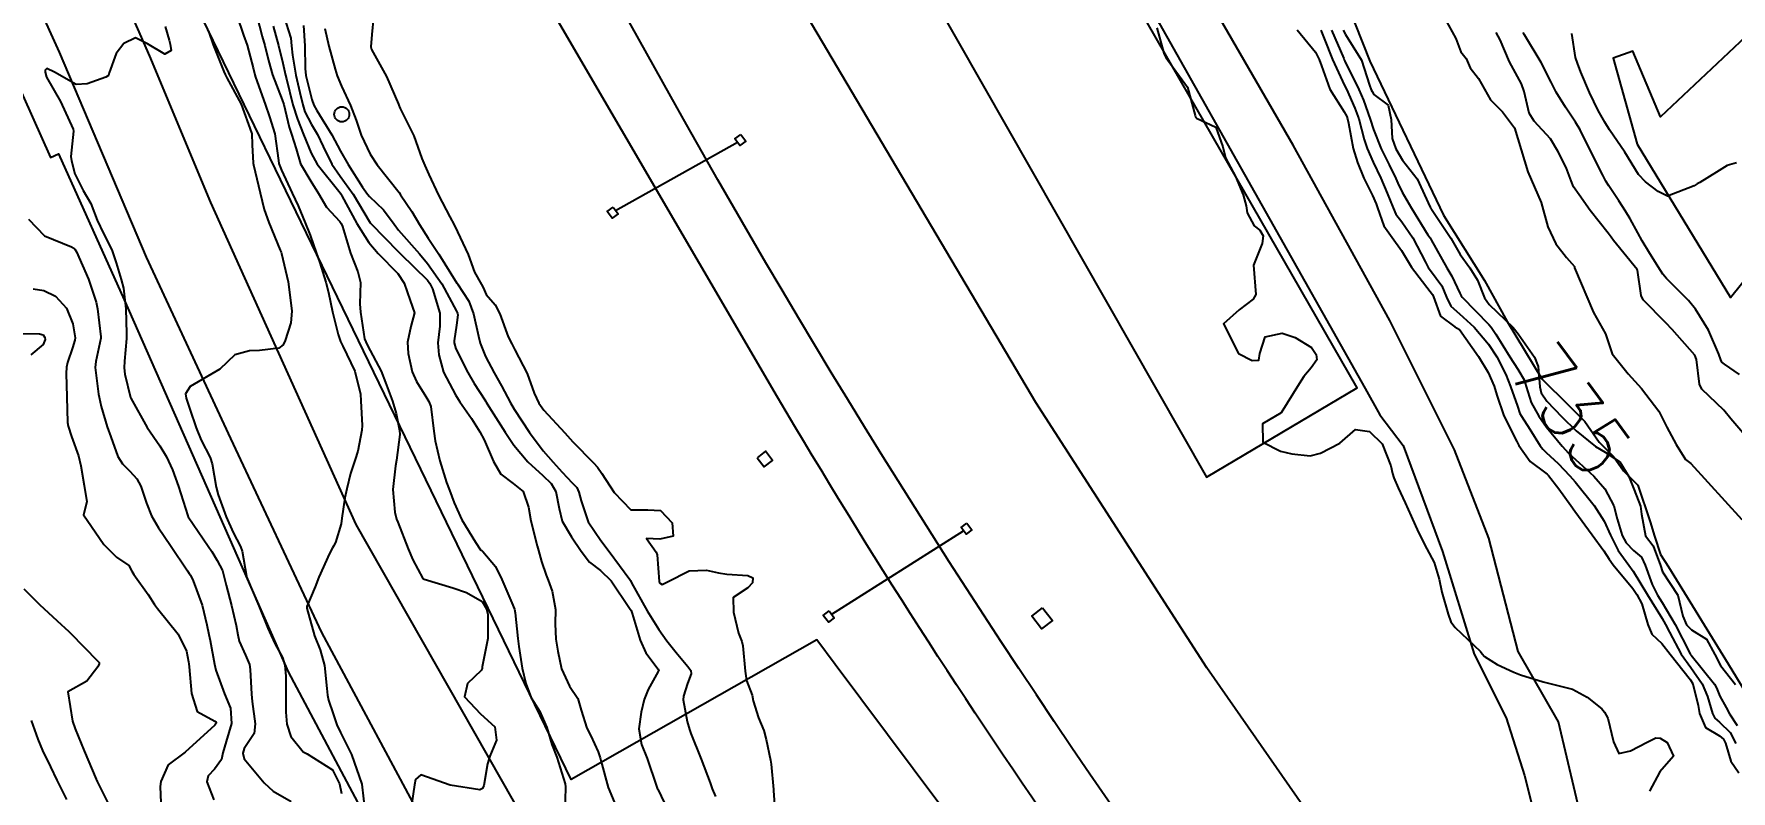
# Model space of a CAD drawing. Header units: metres. Extents: x 318500 to 325275, y 7408834 to 7428799.
# Drawn here: x 320540.8 to 320655.9, y 7409992.7 to 7410044 of the extents above; entities that cross this region are included whole.
import ezdxf
from ezdxf.enums import TextEntityAlignment as Align

# ---------------------------------------------------------------- set-up
doc = ezdxf.new("R2010")
doc.units = ezdxf.units.M
doc.header["$MEASUREMENT"] = 0
for name, color, linetype in [('Area Verde e de Lazer', 93, 'Continuous'), ('Armário', 45, 'Continuous'), ('Cotas', 45, 'Continuous'), ('Curvas de Nivel 1m', 11, 'Continuous'), ('Curvas de Nivel 5m', 15, 'Continuous'), ('Divisas', 45, 'Continuous'), ('Edificações', 30, 'Continuous'), ('Hidrografia', 140, 'Continuous'), ('Linha Férrea', 20, 'Continuous'), ('Postes', 20, 'Continuous'), ('Pórticos', 45, 'Continuous'), ('Vias Primárias', 230, 'Continuous'), ('Vias Secundárias', 230, 'Continuous')]:
    doc.layers.add(name, color=color, linetype=linetype)
doc.styles.add('Style-STANDARD', font='STANDARD.shx')

msp = doc.modelspace()

# ---------------------------------------------------------------- linework, layer by layer
at = {"layer": 'Area Verde e de Lazer'}
msp.add_lwpolyline([(320608.74, 7410057.94), (320598.34, 7410052.55), (320620.33, 7410013.95), (320630.53, 7410020.02)], close=True, dxfattribs=at)
at = {"layer": 'Armário'}
for points in [[(320589.85, 7410015.27), (320590.32, 7410014.66), (320590.89, 7410015.09), (320590.41, 7410015.71)], [(320609.21, 7410005.09), (320609.87, 7410004.23), (320609.13, 7410003.66), (320608.47, 7410004.52)]]:
    msp.add_lwpolyline(points, close=True, dxfattribs=at)
at = {"layer": 'Curvas de Nivel 1m', "flags": 128}
for points, elevation in [([(320554.58, 7410045.26), (320555.03, 7410043.94), (320555.27, 7410043.25), (320555.69, 7410041.71), (320555.79, 7410041.25), (320555.84, 7410041.08), (320556.5, 7410039.24), (320556.79, 7410038.39), (320557.15, 7410037.23), (320557.4, 7410035.43), (320557.43, 7410035.22), (320557.59, 7410034.78), (320558.33, 7410033.21), (320558.72, 7410032.36), (320559.2, 7410031.2), (320559.54, 7410030.36), (320559.96, 7410029.18), (320560.2, 7410028.49), (320560.61, 7410027.17), (320560.78, 7410026.47), (320561.06, 7410025.17), (320561.45, 7410023.62), (320561.6, 7410023.16), (320561.76, 7410022.83), (320562.58, 7410021.15), (320562.95, 7410019.58), (320562.99, 7410019.14), (320563.06, 7410017.45), (320563.04, 7410017.14), (320562.78, 7410015.71), (320562.6, 7410015.15), (320562.27, 7410014.2), (320562.02, 7410013.15), (320561.9, 7410012.56), (320561.7, 7410011.16), (320561.65, 7410010.78), (320561.26, 7410009.53), (320561.13, 7410009.28), (320561.06, 7410009.16), (320560.86, 7410008.78), (320560.13, 7410007.18), (320559.89, 7410006.51), (320559.32, 7410005.19), (320559.31, 7410005.07), (320559.83, 7410003.18), (320560.23, 7410002.24), (320560.52, 7410001.17), (320560.68, 7409999.61), (320560.71, 7409999.17), (320560.78, 7409998.83), (320561.1, 7409997.9), (320561.36, 7409997.16), (320561.61, 7409996.63), (320562.34, 7409995.15), (320563.04, 7409993.14), (320563.28, 7409991.14)], 746), ([(320549.72, 7410044.52), (320549.98, 7410043.59), (320550.06, 7410043.32), (320550.13, 7410042.9), (320549.7, 7410042.63), (320548.51, 7410043.34), (320547.71, 7410043.75), (320546.92, 7410043.36), (320546.39, 7410042.68), (320545.91, 7410041.38), (320545.86, 7410041.2), (320545.68, 7410041.08), (320544.43, 7410040.64), (320543.67, 7410040.59), (320542.2, 7410041.42), (320541.68, 7410041.68), (320541.57, 7410041.55), (320541.57, 7410041.43), (320541.67, 7410041.08), (320542.62, 7410039.42), (320543.48, 7410037.56), (320543.49, 7410037.41), (320543.32, 7410035.7), (320543.35, 7410035.41), (320543.59, 7410034.52), (320544.16, 7410033.4), (320544.68, 7410032.51), (320545.1, 7410031.39), (320545.54, 7410030.47), (320546.1, 7410029.37), (320546.39, 7410028.48), (320546.74, 7410027.36), (320546.89, 7410026.76), (320547.05, 7410025.36), (320547.1, 7410023.7), (320547.09, 7410023.36), (320546.96, 7410021.81), (320546.93, 7410021.36), (320546.97, 7410020.93), (320547.37, 7410019.35), (320547.39, 7410019.3), (320548.49, 7410017.33), (320549.34, 7410016.07), (320549.8, 7410015.32), (320550.2, 7410014.44), (320550.62, 7410013.31), (320551.24, 7410011.34), (320551.26, 7410011.3), (320551.28, 7410011.26), (320552.62, 7410009.28), (320552.87, 7410008.9), (320553.24, 7410008.31), (320553.59, 7410007.62), (320553.69, 7410007.26), (320553.85, 7410006.63), (320554.21, 7410005.25), (320554.53, 7410003.9), (320554.63, 7410003.25), (320554.74, 7410002.82), (320555.16, 7410001.87), (320555.42, 7410001.24), (320555.48, 7410000.9), (320555.56, 7409999.24), (320555.61, 7409998.74), (320555.82, 7409997.23), (320555.75, 7409996.57), (320555.07, 7409995.54), (320554.99, 7409995.24), (320555.06, 7409994.84), (320556.42, 7409993.23), (320557.03, 7409992.66), (320558.26, 7409991.96)], 748), ([(320552.64, 7410044.21), (320552.96, 7410043.28), (320553.68, 7410041.47), (320553.78, 7410041.27), (320553.9, 7410041.04), (320554.87, 7410039.26), (320555.57, 7410037.31), (320555.58, 7410037.25), (320555.62, 7410036.5), (320555.69, 7410035.25), (320555.7, 7410035.14), (320556.15, 7410033.24), (320556.43, 7410032.11), (320556.74, 7410031.23), (320557.52, 7410029.34), (320557.57, 7410029.22), (320557.61, 7410029.13), (320558.05, 7410027.21), (320558.22, 7410025.95), (320558.3, 7410025.21), (320558.24, 7410024.43), (320557.84, 7410023.21), (320557.72, 7410022.93), (320557.43, 7410022.71), (320556.11, 7410022.55), (320555.43, 7410022.53), (320554.44, 7410022.24), (320553.41, 7410021.27), (320551.4, 7410020.09), (320551.1, 7410019.6), (320551.13, 7410019.3), (320551.38, 7410018.56), (320551.82, 7410017.29), (320552.16, 7410016.47), (320552.77, 7410015.28), (320552.91, 7410014.86), (320553.18, 7410013.27), (320553.3, 7410012.76), (320553.84, 7410011.26), (320554.32, 7410010.2), (320554.83, 7410009.25), (320554.94, 7410008.94), (320555.22, 7410007.24), (320555.23, 7410007.19), (320556.06, 7410005.23), (320556.68, 7410003.72), (320556.9, 7410003.22), (320557.16, 7410002.67), (320557.66, 7410001.71), (320557.82, 7410001.21), (320557.9, 7410000.45), (320557.89, 7409999.21), (320557.9, 7409998.01), (320557.97, 7409997.21), (320558.23, 7409996.36), (320559.07, 7409995.32), (320559.15, 7409995.27), (320559.35, 7409995.19), (320561.05, 7409994.1), (320561.53, 7409993.16), (320561.68, 7409992.5)], 747), ([(320557.03, 7410044.54), (320557.39, 7410043.22), (320557.69, 7410042.04), (320557.88, 7410041.22), (320557.94, 7410040.96), (320558.38, 7410039.21), (320558.68, 7410038.24), (320559.1, 7410037.2), (320559.61, 7410035.92), (320560.01, 7410035.19), (320561.57, 7410033.23), (320561.63, 7410033.16), (320561.7, 7410033.03), (320562.7, 7410031.15), (320563.53, 7410029.86), (320564.15, 7410029.13), (320565.5, 7410027.76), (320565.92, 7410027.1), (320566.32, 7410025.93), (320566.63, 7410025.09), (320566.38, 7410024.17), (320566.15, 7410023.1), (320566.2, 7410022.33), (320566.46, 7410021.09), (320566.75, 7410020.44), (320567.39, 7410019.42), (320567.59, 7410019.08), (320567.72, 7410018.74), (320567.93, 7410017.07), (320568.02, 7410016.41), (320568.33, 7410015.07), (320568.8, 7410013.58), (320568.99, 7410013.06), (320569.3, 7410012.21), (320569.84, 7410011.05), (320570.75, 7410009.54), (320571.1, 7410009.03), (320571.18, 7410008.97), (320571.25, 7410008.92), (320572.12, 7410007.9), (320572.53, 7410007.01), (320573.21, 7410005.43), (320573.4, 7410005), (320573.45, 7410004.74), (320573.63, 7410003), (320573.69, 7410002.47), (320573.91, 7410000.99), (320574.16, 7409999.96), (320574.54, 7409998.99), (320575.11, 7409998.05), (320575.59, 7409996.97), (320575.94, 7409995.83), (320576.26, 7409994.96), (320576.84, 7409993.16), (320576.86, 7409992.95), (320576.82, 7409991.15)], 744), ([(320557.77, 7410045.22), (320558.23, 7410043.73), (320558.29, 7410043.21), (320558.34, 7410042.57), (320558.57, 7410041.21), (320558.84, 7410040.03), (320559.04, 7410039.2), (320559.19, 7410038.74), (320559.64, 7410037.88), (320560.04, 7410037.19), (320560.42, 7410036.38), (320561.02, 7410035.18), (320561.59, 7410034.36), (320562.46, 7410033.15), (320563.55, 7410031.32), (320563.62, 7410031.21), (320563.69, 7410031.14), (320565.52, 7410029.25), (320565.66, 7410029.11), (320567.49, 7410027.31), (320567.67, 7410027.08), (320567.85, 7410026.72), (320568.34, 7410025.07), (320568.33, 7410024.2), (320568.2, 7410023.07), (320568.26, 7410022.24), (320568.59, 7410021.07), (320569.39, 7410019.53), (320569.58, 7410019.24), (320569.7, 7410019.06), (320570.49, 7410017.93), (320571.06, 7410017.03), (320571.35, 7410016.48), (320571.98, 7410015.02), (320572.47, 7410014.16), (320573.32, 7410013.52), (320573.98, 7410012.99), (320574.36, 7410011.92), (320574.51, 7410010.99), (320574.94, 7410009.29), (320575.03, 7410008.98), (320575.24, 7410008.23), (320575.55, 7410007.3), (320575.68, 7410006.97), (320575.96, 7410006.23), (320576.19, 7410004.97), (320576.15, 7410004), (320576.2, 7410002.96), (320576.34, 7410002.14), (320576.59, 7410000.96), (320577.13, 7409999.78), (320577.69, 7409998.94), (320577.91, 7409998.14), (320578.31, 7409996.93), (320578.57, 7409996.41), (320579.07, 7409995.32), (320579.22, 7409994.92), (320579.26, 7409994.73), (320579.76, 7409992.91), (320580.26, 7409991.66)], 743), ([(320559.1, 7410044.58), (320559.19, 7410043.2), (320559.2, 7410041.68), (320559.26, 7410041.2), (320559.66, 7410039.57), (320559.79, 7410039.19), (320560, 7410038.83), (320561.01, 7410037.18), (320561.61, 7410036.07), (320562.12, 7410035.16), (320563.1, 7410033.62), (320563.44, 7410033.14), (320563.57, 7410032.98), (320564.51, 7410032.08), (320565.23, 7410031.11), (320565.54, 7410030.7), (320566.95, 7410029.09), (320567.51, 7410028.44), (320568.48, 7410027.07), (320569.47, 7410025.22), (320569.52, 7410025.11), (320569.54, 7410025.06), (320569.55, 7410024.97), (320569.46, 7410024.25), (320569.31, 7410023.19), (320569.31, 7410023.06), (320569.43, 7410022.66), (320570.23, 7410021.05), (320570.67, 7410020.31), (320571.39, 7410019.19), (320571.45, 7410019.09), (320571.49, 7410019.03), (320571.67, 7410018.74), (320572.77, 7410017.01), (320573.35, 7410016.13), (320574.3, 7410014.99), (320575.32, 7410014.07), (320575.88, 7410013.53), (320576.21, 7410012.97), (320576.43, 7410011.82), (320576.64, 7410010.96), (320577.26, 7410009.9), (320577.91, 7410008.94), (320578.49, 7410008.18), (320579.24, 7410007.63), (320579.95, 7410006.91), (320581.2, 7410005.06), (320581.3, 7410004.9), (320581.39, 7410004.71), (320581.93, 7410002.89), (320582.31, 7410002.03), (320583.15, 7410000.92), (320583.17, 7410000.89), (320583.18, 7410000.87), (320583.18, 7410000.84), (320583.15, 7410000.78), (320582.47, 7409999.54), (320582.2, 7409998.88), (320581.98, 7409998.02), (320581.83, 7409996.89), (320582.02, 7409995.82), (320582.4, 7409994.88), (320583.04, 7409993), (320583.08, 7409992.87), (320583.11, 7409992.79), (320584.04, 7409990.85)], 742), ([(320560.53, 7410044.38), (320560.81, 7410043.18), (320561.23, 7410041.63), (320561.37, 7410041.17), (320561.67, 7410040.48), (320562.29, 7410039.16), (320562.66, 7410038.17), (320563.01, 7410037.15), (320563.61, 7410035.87), (320564.09, 7410035.13), (320565.57, 7410033.25), (320565.68, 7410033.11), (320566.43, 7410031.97), (320566.95, 7410031.09), (320567.54, 7410030.17), (320568.27, 7410029.07), (320569.49, 7410027.11), (320569.53, 7410027.06), (320570.31, 7410025.88), (320570.63, 7410025.04), (320570.96, 7410023.52), (320571.07, 7410023.04), (320571.43, 7410022.14), (320572.03, 7410021.02), (320572.52, 7410020.14), (320573.14, 7410019), (320573.38, 7410018.56), (320574.41, 7410016.99), (320575.34, 7410015.74), (320576.02, 7410014.97), (320576.64, 7410014.28), (320577.32, 7410013.56), (320577.62, 7410013.25), (320577.77, 7410012.94), (320577.91, 7410012.34), (320578.4, 7410010.93), (320579.26, 7410009.65), (320579.83, 7410008.91), (320581.23, 7410007.01), (320581.27, 7410006.94), (320581.29, 7410006.9), (320581.34, 7410006.79), (320582.4, 7410004.88), (320583.18, 7410003.62), (320583.73, 7410002.86), (320584.36, 7410002.05), (320585.15, 7410001.1), (320585.35, 7410000.84), (320585.38, 7410000.61), (320585.14, 7409999.95), (320584.86, 7409999.11), (320584.83, 7409998.84), (320585.1, 7409997.38), (320585.26, 7409996.84), (320585.36, 7409996.56), (320586.06, 7409994.83), (320586.66, 7409993.21), (320586.81, 7409992.82), (320587.03, 7409992.29)], 741), ([(320616.95, 7410044.43), (320617.43, 7410042.71), (320617.56, 7410042.42), (320617.71, 7410042.23), (320619.04, 7410040.4), (320619.56, 7410038.48), (320619.58, 7410038.39), (320619.6, 7410038.34), (320619.65, 7410038.29), (320620.96, 7410037.69), (320621.44, 7410036.36), (320621.62, 7410035.61), (320622.29, 7410034.35), (320622.82, 7410033.11), (320623.01, 7410032.35), (320623.09, 7410031.87), (320623.56, 7410031), (320623.93, 7410030.71), (320624.16, 7410030.33), (320624.09, 7410029.79), (320623.52, 7410028.34), (320623.66, 7410026.34), (320623.49, 7410026.02), (320622.54, 7410025.29), (320621.47, 7410024.36), (320622.49, 7410022.35), (320623.43, 7410021.86), (320623.88, 7410021.89), (320623.95, 7410022.33), (320624.31, 7410023.48), (320625.46, 7410023.71), (320626.33, 7410023.42), (320627.45, 7410022.75), (320627.76, 7410022.28), (320627.8, 7410021.91), (320627.43, 7410021.37), (320626.93, 7410020.77), (320626.61, 7410020.29), (320625.39, 7410018.31), (320624.13, 7410017.58), (320624.14, 7410016.33), (320625.35, 7410015.72), (320626.11, 7410015.54), (320627.35, 7410015.41), (320628.05, 7410015.57), (320629.36, 7410016.26), (320630.42, 7410017.19), (320631.37, 7410017.04), (320632.23, 7410016.22), (320632.83, 7410014.72), (320632.94, 7410014.21), (320633.03, 7410013.9), (320633.32, 7410013.22), (320633.8, 7410012.2), (320634.19, 7410011.3), (320634.7, 7410010.19), (320635.26, 7410009.1), (320635.75, 7410008.17), (320636.1, 7410007.03), (320636.28, 7410006.16), (320636.71, 7410004.66), (320636.88, 7410004.15), (320637.19, 7410003.75), (320638.9, 7410002.12), (320639.02, 7410001.97), (320639.17, 7410001.79), (320640.03, 7410001.24), (320641.16, 7410000.72), (320641.61, 7410000.54), (320643.15, 7410000.07), (320645.14, 7409999.57), (320646.14, 7409999.03), (320647.12, 7409998.25), (320647.31, 7409998.02), (320647.53, 7409997.6), (320647.93, 7409996.01), (320648.29, 7409995.21), (320649.08, 7409995.39), (320650.2, 7409995.97), (320650.79, 7409996.27), (320651.09, 7409996.26), (320651.57, 7409995.96), (320652, 7409995.03), (320651.07, 7409993.96), (320650.37, 7409992.65)], 739), ([(320626.47, 7410044.3), (320627.72, 7410042.78), (320627.97, 7410042.28), (320628.12, 7410041.86), (320628.69, 7410040.27), (320629.66, 7410038.72), (320629.83, 7410038.42), (320629.89, 7410038.26), (320629.95, 7410037.96), (320630.27, 7410036.25), (320630.57, 7410035.29), (320630.99, 7410034.24), (320631.58, 7410033.05), (320631.83, 7410032.48), (320631.91, 7410032.22), (320632.35, 7410031), (320632.91, 7410030.21), (320633.54, 7410029.33), (320634.22, 7410028.19), (320635.5, 7410026.54), (320635.65, 7410026.34), (320635.71, 7410026.18), (320636.18, 7410024.87), (320637.16, 7410024.15), (320637.47, 7410023.97), (320638.77, 7410022.13), (320639.42, 7410021.04), (320639.82, 7410020.12), (320640, 7410019.52), (320640.48, 7410018.11), (320641.36, 7410016.36), (320641.5, 7410016.1), (320642.27, 7410015.01), (320643.34, 7410014.23), (320643.43, 7410014.16), (320643.52, 7410014.07), (320644.22, 7410013.16), (320645.03, 7410012.04), (320645.3, 7410011.64), (320646.47, 7410010.03), (320647.27, 7410008.96), (320647.63, 7410008.38), (320647.89, 7410008.01), (320649.24, 7410006.39), (320649.51, 7410005.99), (320649.84, 7410005.36), (320650.25, 7410003.97), (320650.53, 7410003.31), (320651.19, 7410002.66), (320651.77, 7410001.95), (320653.15, 7410000.21), (320653.31, 7409999.94), (320653.66, 7409998.47), (320653.76, 7409997.93), (320654.16, 7409996.98), (320655.1, 7409996.41), (320655.38, 7409996.19), (320655.51, 7409995.9), (320655.88, 7409994.69), (320656.42, 7409993.89)], 738), ([(320628.07, 7410044.28), (320628.3, 7410043.7), (320628.87, 7410042.27), (320629.68, 7410040.52), (320629.81, 7410040.26), (320630.39, 7410038.97), (320630.65, 7410038.25), (320631.02, 7410036.85), (320631.21, 7410036.24), (320631.62, 7410035.32), (320632.15, 7410034.22), (320632.58, 7410033.21), (320632.97, 7410032.21), (320633.17, 7410031.8), (320633.57, 7410031.28), (320634.31, 7410030.19), (320635.17, 7410028.54), (320635.36, 7410028.18), (320635.52, 7410027.96), (320636.27, 7410026.94), (320636.59, 7410026.16), (320636.88, 7410025.55), (320637.48, 7410025.02), (320638.48, 7410024.13), (320639.45, 7410022.97), (320640.02, 7410022.11), (320640.61, 7410020.92), (320640.93, 7410020.1), (320641.4, 7410018.77), (320641.58, 7410018.28), (320641.68, 7410018.1), (320642.25, 7410017.21), (320642.94, 7410016.08), (320643.12, 7410015.84), (320643.36, 7410015.62), (320644.16, 7410014.87), (320644.97, 7410014.05), (320645.33, 7410013.63), (320646.62, 7410012.03), (320647.29, 7410010.96), (320647.72, 7410010.01), (320648.23, 7410008.97), (320648.95, 7410007.99), (320649.25, 7410007.58), (320650.22, 7410005.98), (320651.21, 7410004.37), (320651.45, 7410003.96), (320651.71, 7410003.44), (320652.5, 7410001.95), (320653.17, 7410001.04), (320653.94, 7409999.93), (320654.3, 7409999.08), (320654.64, 7409997.92), (320654.8, 7409997.6), (320655.11, 7409997.34), (320655.83, 7409996.63), (320656.22, 7409995.89)], 737), ([(320628.81, 7410044.27), (320629.63, 7410042.34), (320629.66, 7410042.26), (320629.71, 7410042.16), (320630.65, 7410040.25), (320630.96, 7410039.53), (320631.42, 7410038.23), (320631.65, 7410037.54), (320632.17, 7410036.22), (320632.7, 7410035.13), (320633.16, 7410034.21), (320633.3, 7410033.9), (320633.59, 7410033.29), (320634.23, 7410032.19), (320635.34, 7410030.39), (320635.48, 7410030.18), (320635.55, 7410030.05), (320636.63, 7410028.16), (320636.95, 7410027.59), (320637.5, 7410026.43), (320637.6, 7410026.24), (320637.67, 7410026.15), (320639.47, 7410024.3), (320639.62, 7410024.12), (320639.94, 7410023.64), (320640.9, 7410022.11), (320641.43, 7410021.28), (320641.87, 7410020.55), (320642, 7410020.09), (320642.33, 7410019.02), (320642.86, 7410018.08), (320643.38, 7410017.35), (320644.43, 7410016.05), (320644.88, 7410015.57), (320645.35, 7410015.14), (320646.58, 7410014.03), (320647.33, 7410013.17), (320647.94, 7410012.01), (320648.18, 7410011.13), (320648.51, 7410010), (320648.77, 7410009.49), (320649.27, 7410008.98), (320649.81, 7410008.53), (320650.07, 7410007.98), (320650.54, 7410006.67), (320650.9, 7410005.96), (320651.22, 7410005.46), (320652.11, 7410003.95), (320653.07, 7410002.05), (320653.13, 7410001.94), (320653.18, 7410001.87), (320654.76, 7409999.92), (320654.9, 7409999.67), (320655.14, 7409999.11), (320655.55, 7409998.33), (320655.78, 7409997.9), (320656.31, 7409997.1)], 736), ([(320656.46, 7410020.92), (320655.44, 7410021.62), (320655.27, 7410021.75), (320655.2, 7410021.91), (320655.06, 7410022.3), (320654.36, 7410023.93), (320653.49, 7410025.35), (320653.01, 7410025.94), (320651.51, 7410027.42), (320651.26, 7410027.71), (320651.1, 7410027.97), (320650.39, 7410029.13), (320649.86, 7410029.99), (320649.56, 7410030.52), (320649.04, 7410031.47), (320648.74, 7410032), (320648.28, 7410032.7), (320647.6, 7410033.71), (320647.41, 7410034.02), (320647.19, 7410034.44), (320646.38, 7410036.03), (320645.65, 7410037.5), (320645.34, 7410038.04), (320644.66, 7410039.05), (320644.03, 7410040.06), (320643.69, 7410040.75), (320643.02, 7410042.08), (320641.88, 7410043.96), (320641.8, 7410044.1)], 736), ([(320656.26, 7410035.26), (320655.62, 7410035.08), (320654.9, 7410034.63), (320653.77, 7410033.94), (320653.6, 7410033.85), (320653.38, 7410033.72), (320651.59, 7410033.02), (320650.95, 7410033.33), (320650.09, 7410033.98), (320649.61, 7410034.49), (320648.69, 7410036), (320647.65, 7410037.52), (320647.33, 7410038.02), (320646.87, 7410038.83), (320646.29, 7410040.03), (320645.7, 7410041.43), (320645.47, 7410042.04), (320645.35, 7410042.41), (320645.1, 7410044.05)], 737), ([(320540.44, 7410031.45), (320541.53, 7410030.33), (320543.37, 7410029.57), (320543.52, 7410029.49), (320543.59, 7410029.41), (320543.69, 7410029.24), (320544.52, 7410027.39), (320545.03, 7410025.83), (320545.12, 7410025.38), (320545.36, 7410023.46), (320545.36, 7410023.38), (320545, 7410021.8), (320544.97, 7410021.38), (320545.2, 7410019.58), (320545.23, 7410019.38), (320545.38, 7410018.74), (320545.79, 7410017.37), (320546.03, 7410016.69), (320546.51, 7410015.36), (320546.82, 7410014.85), (320547.32, 7410014.35), (320547.8, 7410013.83), (320548.06, 7410013.34), (320548.44, 7410012.18), (320548.79, 7410011.33), (320549.27, 7410010.51), (320550.07, 7410009.31), (320551.23, 7410007.59), (320551.35, 7410007.42), (320551.42, 7410007.3), (320551.61, 7410006.91), (320552.22, 7410005.28), (320552.53, 7410003.93), (320552.68, 7410003.28), (320552.77, 7410002.88), (320553.05, 7410001.27), (320553.14, 7410000.87), (320553.74, 7409999.26), (320554.14, 7409998.29), (320554.21, 7409997.25), (320553.84, 7409996.02), (320553.63, 7409995.26), (320553.53, 7409994.8), (320553.05, 7409994.15), (320552.63, 7409993.69), (320552.53, 7409993.28), (320553.02, 7409992.06)], 749), ([(320539.44, 7410023.7), (320541.2, 7410023.67), (320541.44, 7410023.6), (320541.56, 7410023.43), (320541.57, 7410023.3), (320541.43, 7410022.96), (320540.6, 7410022.26)], 751), ([(320540.13, 7410006.37), (320541.08, 7410005.43), (320541.2, 7410005.32), (320542.39, 7410004.2), (320543.17, 7410003.48), (320543.26, 7410003.4), (320545.15, 7410001.48), (320545.2, 7410001.43), (320545.23, 7410001.38), (320545.24, 7410001.29), (320545.15, 7410001.08), (320544.39, 7410000.12), (320543.12, 7409999.4), (320543.44, 7409997.4), (320543.6, 7409996.88), (320544.22, 7409995.39), (320545.04, 7409993.48), (320545.07, 7409993.41), (320545.08, 7409993.38), (320545.11, 7409993.31), (320546.07, 7409991.36)], 751), ([(320540.62, 7409997.44), (320541.07, 7409996.18), (320541.4, 7409995.42), (320541.94, 7409994.31), (320542.37, 7409993.41), (320543.02, 7409992.09)], 752)]:
    msp.add_lwpolyline(points, dxfattribs=dict(at, elevation=elevation))
at = {"layer": 'Curvas de Nivel 5m', "flags": 128}
for points, elevation in [([(320555.93, 7410045.25), (320556.3, 7410043.83), (320556.46, 7410043.24), (320556.71, 7410042.22), (320556.98, 7410041.23), (320557.65, 7410039.55), (320557.75, 7410039.22), (320558.12, 7410037.7), (320558.29, 7410037.21), (320558.59, 7410036.23), (320558.9, 7410035.2), (320559.58, 7410034.03), (320560.12, 7410033.18), (320560.66, 7410032.27), (320561.55, 7410031.29), (320561.65, 7410031.16), (320561.74, 7410030.96), (320562.28, 7410029.15), (320562.78, 7410027.87), (320562.96, 7410027.15), (320562.92, 7410025.7), (320562.96, 7410025.15), (320563.24, 7410023.34), (320563.31, 7410023.14), (320563.44, 7410022.89), (320564.35, 7410021.13), (320564.65, 7410020.37), (320565.12, 7410019.11), (320565.38, 7410018.27), (320565.61, 7410017.11), (320565.62, 7410016.84), (320565.4, 7410015.11), (320565.33, 7410014.73), (320565.14, 7410013.11), (320565.29, 7410011.58), (320565.41, 7410011.11), (320565.49, 7410010.89), (320566.18, 7410009.1), (320566.51, 7410008.35), (320567.19, 7410007.08), (320567.23, 7410007.05), (320567.28, 7410007.03), (320569.22, 7410006.44), (320570.14, 7410006.12), (320571.21, 7410005.52), (320571.5, 7410005.03), (320571.59, 7410004.63), (320571.6, 7410003.02), (320571.21, 7410001.09), (320571.2, 7410001.03), (320571.2, 7410000.98), (320571.15, 7410000.85), (320570.22, 7409999.96), (320570.02, 7409999.05), (320571.1, 7409997.89), (320572.07, 7409997.02), (320572.19, 7409996.12), (320571.73, 7409995.02), (320571.57, 7409994.51), (320571.32, 7409993.03), (320571.22, 7409992.84), (320571.04, 7409992.74), (320569.04, 7409993.06), (320567.05, 7409993.77), (320566.69, 7409993.44), (320566.62, 7409993.09), (320566.41, 7409991.7)], 745), ([(320563.84, 7410045.14), (320563.72, 7410043.98), (320563.66, 7410043.14), (320563.71, 7410042.95), (320564.71, 7410041.12), (320565.53, 7410039.24), (320565.58, 7410039.11), (320565.6, 7410039.06), (320565.65, 7410038.95), (320566.57, 7410037.1), (320567.12, 7410035.57), (320567.32, 7410035.08), (320567.59, 7410034.48), (320568.25, 7410033.07), (320569.01, 7410031.61), (320569.3, 7410031.06), (320569.54, 7410030.59), (320570.25, 7410029.05), (320570.69, 7410027.85), (320571.16, 7410027.03), (320571.27, 7410026.81), (320571.48, 7410026.33), (320572.1, 7410025.64), (320572.41, 7410025.02), (320572.97, 7410023.48), (320573.21, 7410023), (320573.43, 7410022.58), (320574.27, 7410020.99), (320574.74, 7410019.64), (320575.05, 7410018.98), (320575.38, 7410018.5), (320576.82, 7410016.96), (320577.35, 7410016.35), (320578.76, 7410014.93), (320579.02, 7410014.62), (320579.32, 7410014.19), (320580.15, 7410012.91), (320581.29, 7410011.73), (320582.44, 7410011.74), (320583.29, 7410011.68), (320584.1, 7410010.86), (320584.17, 7410009.96), (320583.26, 7410009.75), (320582.36, 7410009.79), (320583.01, 7410008.87), (320583.07, 7410008.69), (320583.21, 7410006.87), (320583.23, 7410006.79), (320583.42, 7410006.67), (320583.77, 7410006.86), (320585.24, 7410007.61), (320586.42, 7410007.65), (320587.24, 7410007.46), (320587.79, 7410007.37), (320589.23, 7410007.28), (320589.57, 7410007.12), (320589.54, 7410006.79), (320589.22, 7410006.45), (320588.22, 7410005.8), (320588.24, 7410004.8), (320588.6, 7410003.38), (320588.81, 7410002.8), (320588.88, 7410002.51), (320589.04, 7410000.79), (320589.14, 7410000.16), (320589.51, 7409999.16), (320589.59, 7409998.78), (320589.95, 7409997.62), (320590.3, 7409996.77), (320590.47, 7409996.16), (320590.75, 7409994.76), (320590.8, 7409994.49), (320590.96, 7409992.76), (320590.96, 7409992.68), (320591.03, 7409991.76)], 740), ([(320629.58, 7410044.26), (320629.74, 7410043.98), (320630.84, 7410042.24), (320631.38, 7410040.53), (320631.49, 7410040.23), (320631.55, 7410040.1), (320631.68, 7410039.9), (320632.65, 7410039.19), (320632.85, 7410038.21), (320632.92, 7410036.93), (320633.16, 7410036.21), (320633.62, 7410035.46), (320634.6, 7410034.19), (320635.5, 7410032.26), (320635.54, 7410032.18), (320635.58, 7410032.12), (320636.89, 7410030.16), (320637.53, 7410029.06), (320638.17, 7410028.14), (320638.7, 7410027.32), (320639.17, 7410026.12), (320639.49, 7410025.67), (320641.11, 7410024.1), (320641.46, 7410023.67), (320642.57, 7410022.08), (320642.81, 7410021.46), (320642.92, 7410020.08), (320643.01, 7410019.67), (320643.41, 7410019.1), (320644.41, 7410018.05), (320645.38, 7410017.09), (320646.7, 7410016.03), (320647.36, 7410015.65), (320648.34, 7410014.99), (320648.97, 7410014), (320649.33, 7410013.09), (320649.76, 7410011.98), (320649.83, 7410011.45), (320650.1, 7410009.98), (320650.6, 7410009.3), (320651.11, 7410007.96), (320651.25, 7410007.54), (320652.29, 7410005.95), (320652.62, 7410004.53), (320652.88, 7410003.94), (320653.2, 7410003.59), (320654.23, 7410002.97), (320654.79, 7410001.92), (320655.17, 7410001.17), (320656.19, 7409999.89)], 735), ([(320657.36, 7410016.16), (320655.88, 7410017.9), (320655.4, 7410018.5), (320653.9, 7410019.93), (320653.75, 7410020.26), (320653.55, 7410021.94), (320653.44, 7410022.23), (320651.91, 7410023.96), (320651.48, 7410024.43), (320649.93, 7410025.98), (320649.79, 7410026.27), (320649.54, 7410027.99), (320649.52, 7410028.03), (320647.91, 7410030.01), (320647.76, 7410030.23), (320647.56, 7410030.51), (320646.33, 7410032.03), (320645.59, 7410033.1), (320645.2, 7410033.65), (320645.04, 7410034.05), (320644.72, 7410034.95), (320644.15, 7410036.06), (320643.64, 7410036.9), (320642.54, 7410038.09), (320642.2, 7410038.63), (320641.86, 7410040.1), (320641.69, 7410040.62), (320640.87, 7410042.11), (320640.23, 7410043.62), (320639.97, 7410044.12)], 735), ([(320540.76, 7410026.72), (320541.48, 7410026.61), (320542.28, 7410026.22), (320543.03, 7410025.41), (320543.45, 7410024.35), (320543.61, 7410023.4), (320543.59, 7410023.24), (320543.43, 7410022.72), (320543.1, 7410021.72), (320543.03, 7410021.41), (320542.99, 7410020.99), (320543.05, 7410019.41), (320543.1, 7410017.67), (320543.14, 7410017.4), (320543.35, 7410016.71), (320543.83, 7410015.4), (320543.99, 7410014.73), (320544.21, 7410013.39), (320544.41, 7410012.28), (320544.17, 7410011.39), (320545.26, 7410009.81), (320545.56, 7410009.38), (320546.41, 7410008.53), (320547.24, 7410007.97), (320547.46, 7410007.57), (320547.58, 7410007.34), (320548.55, 7410005.99), (320548.99, 7410005.32), (320549.2, 7410005.05), (320550.6, 7410003.31), (320551.16, 7410002.15), (320551.29, 7410001.43), (320551.31, 7410001.3), (320551.35, 7410001.09), (320551.49, 7409999.29), (320551.88, 7409998.06), (320553.09, 7409997.4), (320553.16, 7409997.33), (320553.16, 7409997.27), (320553.09, 7409997.14), (320551.07, 7409995.3), (320549.92, 7409994.45), (320549.41, 7409993.32), (320549.38, 7409992.97), (320549.43, 7409991.32)], 750)]:
    msp.add_lwpolyline(points, dxfattribs=dict(at, elevation=elevation))
at = {"layer": 'Divisas'}
for points in [[(320669.94, 7409937.42), (320649.27, 7409962.46), (320635.24, 7409979.63), (320620.34, 7410001.01), (320608.76, 7410019.01), (320584.83, 7410059.43), (320590.12, 7410061.96), (320531.14, 7410168.31), (320500.69, 7410219.12), (320484.38, 7410246.22)], [(320671.48, 7409910.68), (320655.12, 7409925.07), (320650.17, 7409929.77), (320632.55, 7409951.5), (320614.5, 7409975.36), (320595.14, 7410001.24), (320593.9, 7410002.91), (320577.25, 7409993.45), (320535.71, 7410079.2), (320531.36, 7410088.4), (320525.16, 7410099.36), (320534.92, 7410103.49), (320520.4, 7410123.84), (320522.71, 7410125.96), (320511.88, 7410140.84), (320494.12, 7410163.93), (320496.94, 7410168.24), (320487.82, 7410179.66), (320483.21, 7410185.43), (320486.54, 7410188.58), (320455.04, 7410232.83)]]:
    msp.add_lwpolyline(points, dxfattribs=at)
at = {"layer": 'Edificações'}
msp.add_lwpolyline([(320672.88, 7410018.74), (320689.38, 7410040.08), (320684.53, 7410043.96), (320677.01, 7410034.15), (320674.66, 7410035.77), (320680.36, 7410043.67), (320673.27, 7410048.99), (320675.09, 7410051.16), (320669.43, 7410056.04), (320662.39, 7410047.57), (320661.48, 7410048.19), (320651.11, 7410038.4), (320649.24, 7410042.85), (320647.9, 7410042.37), (320649.53, 7410036.53), (320655.86, 7410026.13), (320662.48, 7410034.37), (320669.62, 7410028.77), (320665.93, 7410023.92), (320672.88, 7410018.74)], close=True, dxfattribs=at)
msp.add_lwpolyline([(320538.25, 7410043.83), (320541.94, 7410035.64), (320542.48, 7410035.88), (320546.93, 7410025.99), (320558.06, 7410000.74), (320564.09, 7409989.39)], dxfattribs=at)
at = {"layer": 'Hidrografia'}
for points in [[(320628.33, 7410049.94), (320631.39, 7410042.17), (320636.39, 7410031.73), (320639.17, 7410027.29), (320640.7, 7410024.52), (320643.06, 7410020.63), (320644.86, 7410018.83), (320645.97, 7410017.72), (320646.94, 7410016.33), (320647.91, 7410015.36), (320648.61, 7410014.39), (320649.58, 7410013.42), (320650.41, 7410010.92), (320650.69, 7410009.95), (320651.11, 7410008.7), (320651.66, 7410007.87), (320655.69, 7410001.3), (320657.64, 7409998.11)], [(320636.49, 7410045.07), (320637.22, 7410043.71), (320637.58, 7410042.81), (320637.94, 7410042.35), (320638.21, 7410041.72), (320638.76, 7410041), (320639.57, 7410039.55), (320640.39, 7410038.73), (320641.2, 7410037.65), (320642.11, 7410034.66), (320643.01, 7410032.57), (320643.47, 7410030.94), (320644.01, 7410029.77), (320644.74, 7410028.86), (320645.28, 7410028.23), (320645.28, 7410028.14), (320646.56, 7410025.12), (320647.38, 7410023.68), (320647.83, 7410022.32), (320648.92, 7410020.96), (320649.82, 7410019.96), (320651, 7410018.42), (320651.54, 7410017.34), (320652.18, 7410016.16), (320652.81, 7410015.16), (320653.17, 7410014.89), (320656.62, 7410011.08)]]:
    msp.add_lwpolyline(points, dxfattribs=at)
at = {"layer": 'Linha Férrea'}
for points in [[(321000, 7409665.79, 0.078197), (320889.69, 7409761.64, 0.016428), (320831.73, 7409795.8, -0.029281), (320758.16, 7409840.19, -0.075107), (320633.21, 7409959.15, -0.038123), (320591.24, 7410019.37), (320569.88, 7410055.98), (320528.94, 7410130.12, 0.044252), (320455.67, 7410238.48), (320423.41, 7410279.54, -0.076357), (320336.11, 7410440.08, -0.029288), (320307.68, 7410537.21, 0.027041), (320278.59, 7410637.59, 0.100983), (320172.35, 7410808.48, 0.013159)], [(321000, 7409672.46, 0.064653), (320912.3, 7409751.47, 0.030753), (320836.25, 7409797.86, -0.016147), (320768.63, 7409837.8, -0.116635), (320584, 7410039.77), (320542.79, 7410113.92, 0.026405), (320494.03, 7410193.92, 0.017029), (320443.19, 7410260.7), (320429.49, 7410278.02, -0.097268), (320322.98, 7410493.45), (320310.76, 7410540.45), (320304.23, 7410567.01, 0.019913), (320282.85, 7410638.03, 0.100687), (320180.06, 7410806.18, 0.011092)]]:
    msp.add_lwpolyline(points, format="xyb", dxfattribs=at)
at = {"layer": 'Postes'}
msp.add_circle((320561.69, 7410038.56), 0.509, dxfattribs=at)
at = {"layer": 'Pórticos'}
for points in [[(320588.74, 7410037.2), (320589.09, 7410036.74), (320588.69, 7410036.44), (320588.34, 7410036.9)], [(320580.08, 7410032.27), (320580.43, 7410031.81), (320580.03, 7410031.51), (320579.68, 7410031.96)], [(320604.07, 7410010.84), (320604.42, 7410010.38), (320604.03, 7410010.08), (320603.68, 7410010.54)], [(320594.73, 7410004.88), (320595.08, 7410004.42), (320594.69, 7410004.12), (320594.34, 7410004.58)]]:
    msp.add_lwpolyline(points, close=True, dxfattribs=at)
for points in [[(320580.25, 7410032.04), (320588.52, 7410036.67)], [(320594.91, 7410004.65), (320603.85, 7410010.31)]]:
    msp.add_lwpolyline(points, dxfattribs=at)
at = {"layer": 'Vias Primárias'}
for points in [[(320458.84, 7410178.95), (320480.29, 7410155.23), (320495.1, 7410135.42), (320511.64, 7410114.06), (320516.81, 7410106.86), (320519.61, 7410103.46), (320523.88, 7410094.75), (320528.71, 7410085.69), (320532.53, 7410078.21), (320536.07, 7410071.14), (320548.66, 7410042.51), (320552.78, 7410032.59), (320562.64, 7410010.75), (320575.17, 7409988.74), (320583.54, 7409975.14), (320600.42, 7409953.15), (320626.9, 7409915.05), (320647.91, 7409892.87), (320658, 7409881.61)], [(320658.62, 7409871.69), (320649.14, 7409881.51), (320641.91, 7409889.5), (320629.21, 7409902.74), (320617.18, 7409916.76), (320605.77, 7409932.57), (320594.4, 7409948.73), (320584.1, 7409963.22), (320575.5, 7409976.6), (320567.68, 7409989.72), (320560.33, 7410003.41), (320554.17, 7410016.57), (320548.44, 7410028.88), (320542.54, 7410042.77), (320536.86, 7410055.3)]]:
    msp.add_lwpolyline(points, dxfattribs=at)
at = {"layer": 'Vias Secundárias'}
for points in [[(320708.91, 7409901.5), (320704.26, 7409905.36), (320700.12, 7409909.42), (320698.28, 7409913.15), (320694.82, 7409922.34), (320689.58, 7409933.89), (320682.67, 7409948.75), (320679.41, 7409953.5), (320675.09, 7409957.71), (320669.8, 7409959.84), (320666.13, 7409961.63), (320662.82, 7409963.26), (320653.97, 7409973.53), (320650.92, 7409978.22), (320649.95, 7409981.62), (320645.88, 7409990.17), (320644.2, 7409997.35), (320641.45, 7410002.12), (320639.47, 7410009.81), (320637.13, 7410015.8), (320632.75, 7410024.57), (320626.19, 7410036.47), (320617.08, 7410052.24), (320608.57, 7410067.68)], [(320605.23, 7410064.68), (320617.12, 7410044.75), (320631.08, 7410019.97), (320632.07, 7410018.17), (320633.65, 7410016.11), (320636.33, 7410008.9), (320638.48, 7410001.95), (320640.64, 7409997.63), (320641.88, 7409993.71), (320643.37, 7409987.77), (320645.95, 7409981.46), (320649.4, 7409975.32), (320652.8, 7409970.11), (320658.12, 7409963.69)]]:
    msp.add_lwpolyline(points, dxfattribs=at)

# ---------------------------------------------------------------- texts
at = {"layer": 'Cotas', "style": 'Style-STANDARD'}
msp.add_text('735', height=4, rotation=306.4852, dxfattribs=at).set_placement((320645.03, 7410018.55, 735), align=Align.MIDDLE_CENTER)

doc.saveas('drawing.dxf')
